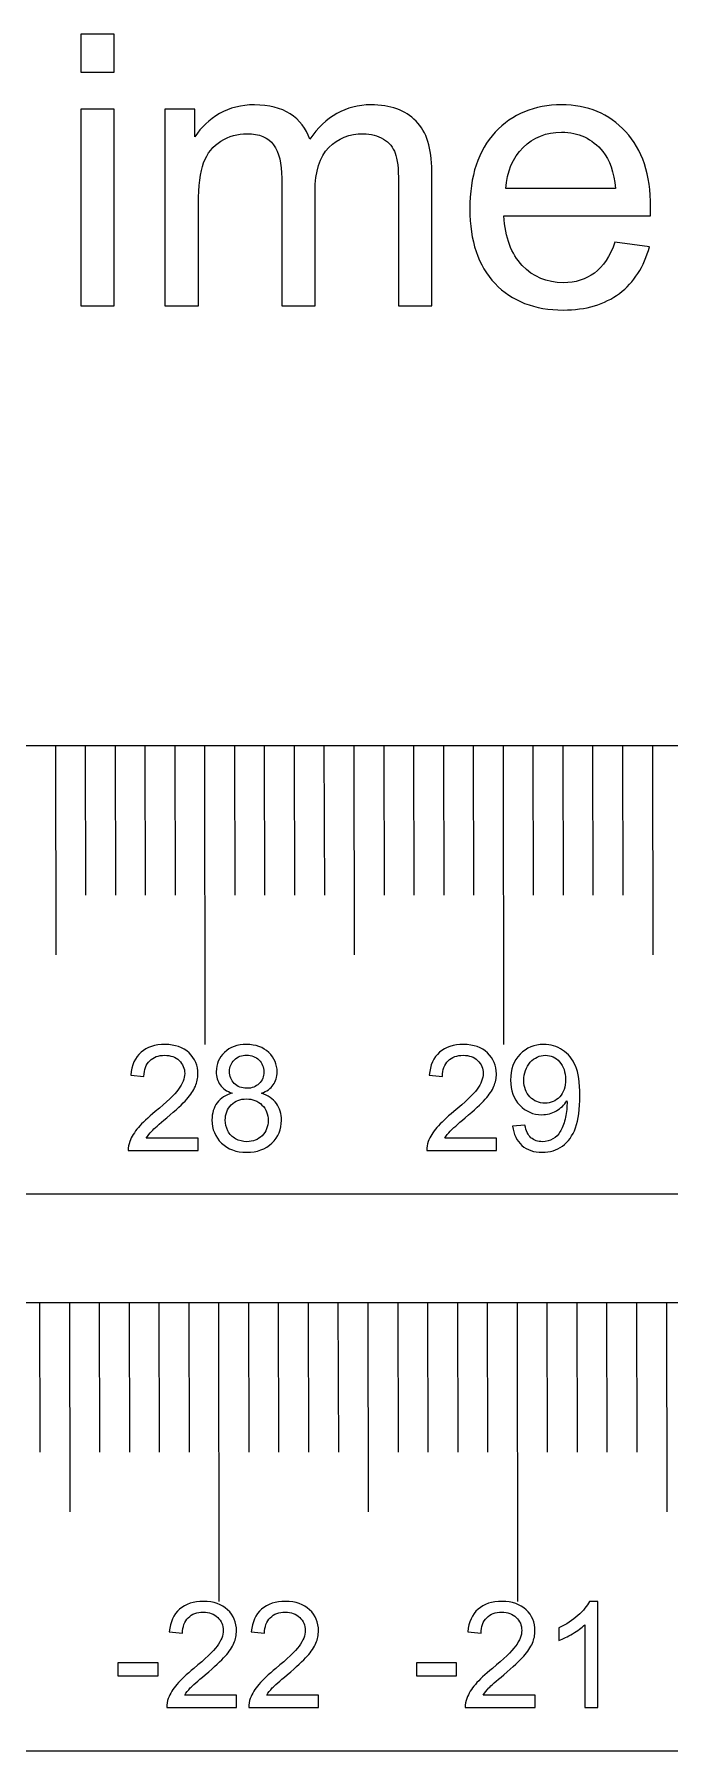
# Model space of a CAD drawing. Header units: millimetres. Extents: x -300 to 279, y -192 to 238.
# Drawn here: x 33.5 to 54.7, y -192 to -134.5 of the extents above; entities that cross this region are included whole.
import ezdxf

# ---------------------------------------------------------------- set-up
doc = ezdxf.new("R2010")
doc.units = ezdxf.units.MM
doc.layers.add('CAMADA_1', color=7, linetype='CONTINUOUS')

msp = doc.modelspace()

# ---------------------------------------------------------------- linework, layer by layer
at = {"layer": 'CAMADA_1', "color": 250}
for points, knots in [([(35.0208, -135.7993), (35.0208, -135.7993), (35.0208, -134.5293), (35.0208, -134.5293), (35.0208, -134.5293), (36.1384, -134.5293), (36.1384, -134.5293), (36.1384, -134.5293), (36.1384, -135.7993), (36.1384, -135.7993), (36.1384, -135.7993), (35.0208, -135.7993), (35.0208, -135.7993)], [0, 0, 0, 0, 0.25, 0.25, 0.25, 0.5, 0.5, 0.5, 0.75, 0.75, 0.75, 1, 1, 1, 1]), ([(35.0208, -143.6225), (35.0208, -143.6225), (35.0208, -137.0312), (35.0208, -137.0312), (35.0208, -137.0312), (36.1384, -137.0312), (36.1384, -137.0312), (36.1384, -137.0312), (36.1384, -143.6225), (36.1384, -143.6225), (36.1384, -143.6225), (35.0208, -143.6225), (35.0208, -143.6225)], [0, 0, 0, 0, 0.25, 0.25, 0.25, 0.5, 0.5, 0.5, 0.75, 0.75, 0.75, 1, 1, 1, 1]), ([(37.8423, -143.6225), (37.8423, -143.6225), (37.8423, -137.0312), (37.8423, -137.0312), (37.8423, -137.0312), (38.8456, -137.0312), (38.8456, -137.0312), (38.8456, -137.0312), (38.8456, -137.9625), (38.8456, -137.9625), (39.0509, -137.6408), (39.3261, -137.3804), (39.669, -137.1857), (40.0119, -136.9889), (40.4014, -136.8915), (40.8395, -136.8915), (41.3263, -136.8915), (41.7264, -136.9931), (42.0375, -137.1942), (42.3487, -137.3974), (42.5688, -137.6789), (42.6958, -138.043), (43.2208, -137.2746), (43.9002, -136.8915), (44.7384, -136.8915), (45.3946, -136.8915), (45.9005, -137.0714), (46.2518, -137.4334), (46.6053, -137.7953), (46.7831, -138.352), (46.7831, -139.1034), (46.7831, -139.1034), (46.7831, -143.6225), (46.7831, -143.6225), (46.7831, -143.6225), (45.6655, -143.6225), (45.6655, -143.6225), (45.6655, -143.6225), (45.6655, -139.4738), (45.6655, -139.4738), (45.6655, -139.0293), (45.6274, -138.7076), (45.5554, -138.5107), (45.4835, -138.3139), (45.3522, -138.1573), (45.1596, -138.0366), (44.9691, -137.916), (44.7448, -137.8567), (44.4886, -137.8567), (44.023, -137.8567), (43.6377, -138.0112), (43.3308, -138.3181), (43.0239, -138.6272), (42.8715, -139.1203), (42.8715, -139.7977), (42.8715, -139.7977), (42.8715, -143.6225), (42.8715, -143.6225), (42.8715, -143.6225), (41.7539, -143.6225), (41.7539, -143.6225), (41.7539, -143.6225), (41.7539, -139.3447), (41.7539, -139.3447), (41.7539, -138.8494), (41.6629, -138.4769), (41.4809, -138.2292), (41.2988, -137.9816), (41.0004, -137.8567), (40.5876, -137.8567), (40.2744, -137.8567), (39.9844, -137.9392), (39.7177, -138.1043), (39.451, -138.2694), (39.2584, -138.5107), (39.1377, -138.8304), (39.0192, -139.1479), (38.9599, -139.6072), (38.9599, -140.2062), (38.9599, -140.2062), (38.9599, -143.6225), (38.9599, -143.6225), (38.9599, -143.6225), (37.8423, -143.6225), (37.8423, -143.6225)], [0, 0, 0, 0, 0.0357143, 0.0357143, 0.0357143, 0.0714286, 0.0714286, 0.0714286, 0.1071429, 0.1071429, 0.1071429, 0.1428571, 0.1428571, 0.1428571, 0.1785714, 0.1785714, 0.1785714, 0.2142857, 0.2142857, 0.2142857, 0.25, 0.25, 0.25, 0.2857143, 0.2857143, 0.2857143, 0.3214286, 0.3214286, 0.3214286, 0.3571429, 0.3571429, 0.3571429, 0.3928571, 0.3928571, 0.3928571, 0.4285714, 0.4285714, 0.4285714, 0.4642857, 0.4642857, 0.4642857, 0.5, 0.5, 0.5, 0.5357143, 0.5357143, 0.5357143, 0.5714286, 0.5714286, 0.5714286, 0.6071429, 0.6071429, 0.6071429, 0.6428571, 0.6428571, 0.6428571, 0.6785714, 0.6785714, 0.6785714, 0.7142857, 0.7142857, 0.7142857, 0.75, 0.75, 0.75, 0.7857143, 0.7857143, 0.7857143, 0.8214286, 0.8214286, 0.8214286, 0.8571429, 0.8571429, 0.8571429, 0.8928571, 0.8928571, 0.8928571, 0.9285714, 0.9285714, 0.9285714, 0.9642857, 0.9642857, 0.9642857, 1, 1, 1, 1]), ([(52.9172, -141.4889), (52.9172, -141.4889), (54.0729, -141.6413), (54.0729, -141.6413), (53.893, -142.3123), (53.5564, -142.8351), (53.0654, -143.2055), (52.5743, -143.5759), (51.9478, -143.7622), (51.1837, -143.7622), (50.2227, -143.7622), (49.4607, -143.4659), (48.8977, -142.8732), (48.3346, -142.2826), (48.0531, -141.4508), (48.0531, -140.3819), (48.0531, -139.277), (48.3367, -138.4176), (48.9061, -137.808), (49.4755, -137.1963), (50.2142, -136.8915), (51.1223, -136.8915), (52.0007, -136.8915), (52.7182, -137.1899), (53.2749, -137.789), (53.8316, -138.388), (54.111, -139.2304), (54.111, -140.3163), (54.111, -140.3819), (54.1089, -140.4814), (54.1047, -140.6126), (54.1047, -140.6126), (49.1961, -140.6126), (49.1961, -140.6126), (49.2384, -141.3344), (49.4416, -141.8889), (49.8099, -142.2721), (50.1761, -142.6552), (50.6354, -142.8478), (51.1837, -142.8478), (51.5922, -142.8478), (51.9414, -142.7398), (52.2293, -142.5239), (52.5193, -142.308), (52.7479, -141.963), (52.9172, -141.4889)], [0, 0, 0, 0, 0.0666667, 0.0666667, 0.0666667, 0.1333333, 0.1333333, 0.1333333, 0.2, 0.2, 0.2, 0.2666667, 0.2666667, 0.2666667, 0.3333333, 0.3333333, 0.3333333, 0.4, 0.4, 0.4, 0.4666667, 0.4666667, 0.4666667, 0.5333333, 0.5333333, 0.5333333, 0.6, 0.6, 0.6, 0.6666667, 0.6666667, 0.6666667, 0.7333333, 0.7333333, 0.7333333, 0.8, 0.8, 0.8, 0.8666667, 0.8666667, 0.8666667, 0.9333333, 0.9333333, 0.9333333, 1, 1, 1, 1]), ([(49.2596, -139.6982), (49.2596, -139.6982), (52.9299, -139.6982), (52.9299, -139.6982), (52.8812, -139.1436), (52.7394, -138.7288), (52.5087, -138.4515), (52.1552, -138.0218), (51.6938, -137.8059), (51.1286, -137.8059), (50.6164, -137.8059), (50.1867, -137.9773), (49.8375, -138.3202), (49.4903, -138.6631), (49.2977, -139.1225), (49.2596, -139.6982)], [0, 0, 0, 0, 0.2, 0.2, 0.2, 0.4, 0.4, 0.4, 0.6, 0.6, 0.6, 0.8, 0.8, 0.8, 1, 1, 1, 1]), ([(-240.8244, -158.3605), (-240.8244, -158.3605), (259.1756, -158.3605), (259.1756, -158.3605), (259.1756, -158.3605), (259.1756, -173.3605), (259.1756, -173.3605), (259.1756, -173.3605), (-240.8244, -173.3605), (-240.8244, -173.3605), (-240.8244, -173.3605), (-240.8244, -158.3605), (-240.8244, -158.3605)], [0, 0, 0, 0, 0.25, 0.25, 0.25, 0.5, 0.5, 0.5, 0.75, 0.75, 0.75, 1, 1, 1, 1]), ([(38.9515, -171.4967), (38.9515, -171.4967), (38.9515, -171.9116), (38.9515, -171.9116), (38.9515, -171.9116), (36.6104, -171.9116), (36.6104, -171.9116), (36.6071, -171.8071), (36.6244, -171.7066), (36.6615, -171.6095), (36.7216, -171.4506), (36.8179, -171.2934), (36.9504, -171.1395), (37.0829, -170.9856), (37.2722, -170.8078), (37.5184, -170.6061), (37.9011, -170.2908), (38.1612, -170.0414), (38.2971, -169.857), (38.4337, -169.6726), (38.502, -169.4981), (38.502, -169.3335), (38.502, -169.1615), (38.4403, -169.0166), (38.3168, -168.898), (38.1933, -168.7803), (38.032, -168.7211), (37.8336, -168.7211), (37.6237, -168.7211), (37.4558, -168.7836), (37.3299, -168.9087), (37.2039, -169.033), (37.1405, -169.2059), (37.1389, -169.4273), (37.1389, -169.4273), (36.6944, -169.3829), (36.6944, -169.3829), (36.7248, -169.0503), (36.8401, -168.7968), (37.0393, -168.6223), (37.2393, -168.4478), (37.5068, -168.3605), (37.8435, -168.3605), (38.1826, -168.3605), (38.4518, -168.4544), (38.6494, -168.6429), (38.8477, -168.8314), (38.9465, -169.0651), (38.9465, -169.3434), (38.9465, -169.485), (38.9177, -169.6241), (38.8593, -169.7607), (38.8017, -169.8982), (38.7053, -170.0422), (38.5712, -170.1937), (38.4362, -170.3443), (38.2131, -170.5526), (37.902, -170.816), (37.641, -171.0349), (37.4731, -171.1831), (37.399, -171.2613), (37.3249, -171.3395), (37.264, -171.4177), (37.2154, -171.4967), (37.2154, -171.4967), (38.9515, -171.4967), (38.9515, -171.4967)], [0, 0, 0, 0, 0.0454545, 0.0454545, 0.0454545, 0.0909091, 0.0909091, 0.0909091, 0.1363636, 0.1363636, 0.1363636, 0.1818182, 0.1818182, 0.1818182, 0.2272727, 0.2272727, 0.2272727, 0.2727273, 0.2727273, 0.2727273, 0.3181818, 0.3181818, 0.3181818, 0.3636364, 0.3636364, 0.3636364, 0.4090909, 0.4090909, 0.4090909, 0.4545455, 0.4545455, 0.4545455, 0.5, 0.5, 0.5, 0.5454545, 0.5454545, 0.5454545, 0.5909091, 0.5909091, 0.5909091, 0.6363636, 0.6363636, 0.6363636, 0.6818182, 0.6818182, 0.6818182, 0.7272727, 0.7272727, 0.7272727, 0.7727273, 0.7727273, 0.7727273, 0.8181818, 0.8181818, 0.8181818, 0.8636364, 0.8636364, 0.8636364, 0.9090909, 0.9090909, 0.9090909, 0.9545455, 0.9545455, 0.9545455, 1, 1, 1, 1]), ([(40.0908, -169.9945), (39.9105, -169.9286), (39.7771, -169.834), (39.6899, -169.7121), (39.6034, -169.5895), (39.5598, -169.443), (39.5598, -169.2726), (39.5598, -169.0149), (39.652, -168.7993), (39.8364, -168.6239), (40.0216, -168.4486), (40.2669, -168.3605), (40.5739, -168.3605), (40.8818, -168.3605), (41.1304, -168.4503), (41.3181, -168.6297), (41.5057, -168.8091), (41.5996, -169.0273), (41.5996, -169.2849), (41.5996, -169.4487), (41.5568, -169.592), (41.4712, -169.713), (41.3856, -169.8348), (41.2555, -169.9286), (41.0802, -169.9945), (41.2967, -170.0653), (41.4605, -170.1789), (41.5732, -170.3369), (41.686, -170.4941), (41.7428, -170.6818), (41.7428, -170.9008), (41.7428, -171.2029), (41.6358, -171.4564), (41.4226, -171.6622), (41.2086, -171.868), (40.9279, -171.9709), (40.5797, -171.9709), (40.2315, -171.9709), (39.9508, -171.868), (39.7368, -171.6614), (39.5236, -171.4548), (39.4166, -171.1971), (39.4166, -170.8884), (39.4166, -170.6588), (39.475, -170.4661), (39.5919, -170.3114), (39.7088, -170.1558), (39.8751, -170.0505), (40.0908, -169.9945)], [0, 0, 0, 0, 0.0625, 0.0625, 0.0625, 0.125, 0.125, 0.125, 0.1875, 0.1875, 0.1875, 0.25, 0.25, 0.25, 0.3125, 0.3125, 0.3125, 0.375, 0.375, 0.375, 0.4375, 0.4375, 0.4375, 0.5, 0.5, 0.5, 0.5625, 0.5625, 0.5625, 0.625, 0.625, 0.625, 0.6875, 0.6875, 0.6875, 0.75, 0.75, 0.75, 0.8125, 0.8125, 0.8125, 0.875, 0.875, 0.875, 0.9375, 0.9375, 0.9375, 1, 1, 1, 1]), ([(48.9513, -171.4967), (48.9513, -171.4967), (48.9513, -171.9116), (48.9513, -171.9116), (48.9513, -171.9116), (46.6102, -171.9116), (46.6102, -171.9116), (46.6069, -171.8071), (46.6242, -171.7066), (46.6613, -171.6095), (46.7214, -171.4506), (46.8177, -171.2934), (46.9502, -171.1395), (47.0827, -170.9856), (47.272, -170.8078), (47.5182, -170.6061), (47.9009, -170.2908), (48.161, -170.0414), (48.2969, -169.857), (48.4335, -169.6726), (48.5018, -169.4981), (48.5018, -169.3335), (48.5018, -169.1615), (48.4401, -169.0166), (48.3166, -168.898), (48.1931, -168.7803), (48.0318, -168.7211), (47.8334, -168.7211), (47.6235, -168.7211), (47.4556, -168.7836), (47.3297, -168.9087), (47.2037, -169.033), (47.1403, -169.2059), (47.1387, -169.4273), (47.1387, -169.4273), (46.6942, -169.3829), (46.6942, -169.3829), (46.7246, -169.0503), (46.8399, -168.7968), (47.0391, -168.6223), (47.2391, -168.4478), (47.5066, -168.3605), (47.8433, -168.3605), (48.1824, -168.3605), (48.4516, -168.4544), (48.6492, -168.6429), (48.8475, -168.8314), (48.9463, -169.0651), (48.9463, -169.3434), (48.9463, -169.485), (48.9175, -169.6241), (48.8591, -169.7607), (48.8015, -169.8982), (48.7051, -170.0422), (48.571, -170.1937), (48.436, -170.3443), (48.2129, -170.5526), (47.9018, -170.816), (47.6408, -171.0349), (47.4729, -171.1831), (47.3988, -171.2613), (47.3247, -171.3395), (47.2638, -171.4177), (47.2152, -171.4967), (47.2152, -171.4967), (48.9513, -171.4967), (48.9513, -171.4967)], [0, 0, 0, 0, 0.0454545, 0.0454545, 0.0454545, 0.0909091, 0.0909091, 0.0909091, 0.1363636, 0.1363636, 0.1363636, 0.1818182, 0.1818182, 0.1818182, 0.2272727, 0.2272727, 0.2272727, 0.2727273, 0.2727273, 0.2727273, 0.3181818, 0.3181818, 0.3181818, 0.3636364, 0.3636364, 0.3636364, 0.4090909, 0.4090909, 0.4090909, 0.4545455, 0.4545455, 0.4545455, 0.5, 0.5, 0.5, 0.5454545, 0.5454545, 0.5454545, 0.5909091, 0.5909091, 0.5909091, 0.6363636, 0.6363636, 0.6363636, 0.6818182, 0.6818182, 0.6818182, 0.7272727, 0.7272727, 0.7272727, 0.7727273, 0.7727273, 0.7727273, 0.8181818, 0.8181818, 0.8181818, 0.8636364, 0.8636364, 0.8636364, 0.9090909, 0.9090909, 0.9090909, 0.9545455, 0.9545455, 0.9545455, 1, 1, 1, 1]), ([(49.4855, -171.0917), (49.4855, -171.0917), (49.9004, -171.0572), (49.9004, -171.0572), (49.9358, -171.2531), (50.0033, -171.3947), (50.1029, -171.4827), (50.2025, -171.5708), (50.3301, -171.6153), (50.4865, -171.6153), (50.6198, -171.6153), (50.7367, -171.5848), (50.838, -171.5231), (50.9392, -171.4622), (51.0215, -171.3807), (51.0849, -171.2778), (51.1483, -171.1757), (51.2018, -171.0374), (51.2454, -170.8637), (51.2891, -170.69), (51.3105, -170.5131), (51.3105, -170.3328), (51.3105, -170.3139), (51.3096, -170.2842), (51.308, -170.2455), (51.2216, -170.3838), (51.103, -170.4966), (50.9532, -170.5822), (50.8034, -170.6686), (50.6404, -170.7114), (50.4659, -170.7114), (50.1737, -170.7114), (49.9267, -170.6053), (49.7243, -170.3929), (49.5226, -170.1813), (49.4213, -169.9015), (49.4213, -169.5541), (49.4213, -169.1952), (49.5267, -168.9071), (49.7382, -168.6881), (49.949, -168.47), (50.2132, -168.3605), (50.5318, -168.3605), (50.7606, -168.3605), (50.9705, -168.4223), (51.1615, -168.5466), (51.3516, -168.67), (51.4957, -168.8462), (51.5944, -169.0758), (51.6932, -169.3047), (51.7426, -169.6364), (51.7426, -170.0702), (51.7426, -170.5221), (51.6941, -170.8818), (51.5961, -171.1494), (51.4981, -171.4177), (51.3516, -171.621), (51.1582, -171.761), (50.9647, -171.9009), (50.7384, -171.9709), (50.4783, -171.9709), (50.2017, -171.9709), (49.9761, -171.8943), (49.8008, -171.7404), (49.6263, -171.5865), (49.5209, -171.37), (49.4855, -171.0917)], [0, 0, 0, 0, 0.0454545, 0.0454545, 0.0454545, 0.0909091, 0.0909091, 0.0909091, 0.1363636, 0.1363636, 0.1363636, 0.1818182, 0.1818182, 0.1818182, 0.2272727, 0.2272727, 0.2272727, 0.2727273, 0.2727273, 0.2727273, 0.3181818, 0.3181818, 0.3181818, 0.3636364, 0.3636364, 0.3636364, 0.4090909, 0.4090909, 0.4090909, 0.4545455, 0.4545455, 0.4545455, 0.5, 0.5, 0.5, 0.5454545, 0.5454545, 0.5454545, 0.5909091, 0.5909091, 0.5909091, 0.6363636, 0.6363636, 0.6363636, 0.6818182, 0.6818182, 0.6818182, 0.7272727, 0.7272727, 0.7272727, 0.7727273, 0.7727273, 0.7727273, 0.8181818, 0.8181818, 0.8181818, 0.8636364, 0.8636364, 0.8636364, 0.9090909, 0.9090909, 0.9090909, 0.9545455, 0.9545455, 0.9545455, 1, 1, 1, 1]), ([(40.0043, -169.2569), (40.0043, -169.4249), (40.0578, -169.5615), (40.164, -169.6677), (40.271, -169.7739), (40.411, -169.8274), (40.5846, -169.8274), (40.7534, -169.8274), (40.89, -169.7747), (40.9962, -169.6693), (41.1024, -169.564), (41.1551, -169.4347), (41.1551, -169.2816), (41.1551, -169.1219), (41.1008, -168.9878), (40.9913, -168.8791), (40.8826, -168.7705), (40.7452, -168.7161), (40.5797, -168.7161), (40.4126, -168.7161), (40.2751, -168.7696), (40.1665, -168.8758), (40.0587, -168.982), (40.0043, -169.1088), (40.0043, -169.2569)], [0, 0, 0, 0, 0.125, 0.125, 0.125, 0.25, 0.25, 0.25, 0.375, 0.375, 0.375, 0.5, 0.5, 0.5, 0.625, 0.625, 0.625, 0.75, 0.75, 0.75, 0.875, 0.875, 0.875, 1, 1, 1, 1]), ([(51.2586, -169.5319), (51.2586, -169.2833), (51.1928, -169.0857), (51.061, -168.94), (50.9302, -168.7943), (50.7705, -168.7211), (50.5828, -168.7211), (50.3885, -168.7211), (50.2206, -168.7993), (50.079, -168.9565), (49.9366, -169.1137), (49.8658, -169.3179), (49.8658, -169.5681), (49.8658, -169.7928), (49.9333, -169.9756), (50.0675, -170.1155), (50.2025, -170.2562), (50.3704, -170.3262), (50.5705, -170.3262), (50.7713, -170.3262), (50.9359, -170.2562), (51.0652, -170.1155), (51.1944, -169.9756), (51.2586, -169.7805), (51.2586, -169.5319)], [0, 0, 0, 0, 0.125, 0.125, 0.125, 0.25, 0.25, 0.25, 0.375, 0.375, 0.375, 0.5, 0.5, 0.5, 0.625, 0.625, 0.625, 0.75, 0.75, 0.75, 0.875, 0.875, 0.875, 1, 1, 1, 1]), ([(39.8611, -170.8917), (39.8611, -171.016), (39.8899, -171.1354), (39.9475, -171.2514), (40.0051, -171.3667), (40.0924, -171.4564), (40.2093, -171.5198), (40.3254, -171.5832), (40.4505, -171.6153), (40.583, -171.6153), (40.7921, -171.6153), (40.9633, -171.5486), (41.0975, -171.4152), (41.2316, -171.2819), (41.2983, -171.1123), (41.2983, -170.9065), (41.2983, -170.6975), (41.2292, -170.5246), (41.0917, -170.3879), (40.9534, -170.2513), (40.7789, -170.183), (40.569, -170.183), (40.3632, -170.183), (40.1945, -170.2505), (40.0611, -170.3855), (39.9278, -170.5205), (39.8611, -170.6892), (39.8611, -170.8917)], [0, 0, 0, 0, 0.1111111, 0.1111111, 0.1111111, 0.2222222, 0.2222222, 0.2222222, 0.3333333, 0.3333333, 0.3333333, 0.4444444, 0.4444444, 0.4444444, 0.5555556, 0.5555556, 0.5555556, 0.6666667, 0.6666667, 0.6666667, 0.7777778, 0.7777778, 0.7777778, 0.8888889, 0.8888889, 0.8888889, 1, 1, 1, 1]), ([(-240.3555, -177.0107), (-240.3555, -177.0107), (259.6445, -177.0107), (259.6445, -177.0107), (259.6445, -177.0107), (259.6445, -192.0107), (259.6445, -192.0107), (259.6445, -192.0107), (-240.3555, -192.0107), (-240.3555, -192.0107), (-240.3555, -192.0107), (-240.3555, -177.0107), (-240.3555, -177.0107)], [0, 0, 0, 0, 0.25, 0.25, 0.25, 0.5, 0.5, 0.5, 0.75, 0.75, 0.75, 1, 1, 1, 1]), ([(40.2427, -190.1469), (40.2427, -190.1469), (40.2427, -190.5618), (40.2427, -190.5618), (40.2427, -190.5618), (37.9016, -190.5618), (37.9016, -190.5618), (37.8983, -190.4573), (37.9156, -190.3568), (37.9527, -190.2597), (38.0128, -190.1008), (38.1091, -189.9436), (38.2416, -189.7897), (38.3741, -189.6358), (38.5634, -189.458), (38.8096, -189.2563), (39.1923, -188.941), (39.4524, -188.6916), (39.5883, -188.5072), (39.7249, -188.3228), (39.7932, -188.1483), (39.7932, -187.9837), (39.7932, -187.8117), (39.7315, -187.6668), (39.608, -187.5482), (39.4845, -187.4305), (39.3232, -187.3713), (39.1248, -187.3713), (38.9149, -187.3713), (38.747, -187.4338), (38.6211, -187.5589), (38.4951, -187.6832), (38.4317, -187.8561), (38.4301, -188.0775), (38.4301, -188.0775), (37.9856, -188.0331), (37.9856, -188.0331), (38.016, -187.7005), (38.1313, -187.447), (38.3305, -187.2725), (38.5305, -187.098), (38.798, -187.0107), (39.1347, -187.0107), (39.4738, -187.0107), (39.743, -187.1046), (39.9406, -187.2931), (40.1389, -187.4816), (40.2377, -187.7153), (40.2377, -187.9936), (40.2377, -188.1352), (40.2089, -188.2743), (40.1505, -188.4109), (40.0929, -188.5484), (39.9965, -188.6924), (39.8624, -188.8439), (39.7274, -188.9945), (39.5043, -189.2028), (39.1932, -189.4662), (38.9322, -189.6851), (38.7643, -189.8333), (38.6902, -189.9115), (38.6161, -189.9897), (38.5552, -190.0679), (38.5066, -190.1469), (38.5066, -190.1469), (40.2427, -190.1469), (40.2427, -190.1469)], [0, 0, 0, 0, 0.0454545, 0.0454545, 0.0454545, 0.0909091, 0.0909091, 0.0909091, 0.1363636, 0.1363636, 0.1363636, 0.1818182, 0.1818182, 0.1818182, 0.2272727, 0.2272727, 0.2272727, 0.2727273, 0.2727273, 0.2727273, 0.3181818, 0.3181818, 0.3181818, 0.3636364, 0.3636364, 0.3636364, 0.4090909, 0.4090909, 0.4090909, 0.4545455, 0.4545455, 0.4545455, 0.5, 0.5, 0.5, 0.5454545, 0.5454545, 0.5454545, 0.5909091, 0.5909091, 0.5909091, 0.6363636, 0.6363636, 0.6363636, 0.6818182, 0.6818182, 0.6818182, 0.7272727, 0.7272727, 0.7272727, 0.7727273, 0.7727273, 0.7727273, 0.8181818, 0.8181818, 0.8181818, 0.8636364, 0.8636364, 0.8636364, 0.9090909, 0.9090909, 0.9090909, 0.9545455, 0.9545455, 0.9545455, 1, 1, 1, 1]), ([(42.9896, -190.1469), (42.9896, -190.1469), (42.9896, -190.5618), (42.9896, -190.5618), (42.9896, -190.5618), (40.6485, -190.5618), (40.6485, -190.5618), (40.6452, -190.4573), (40.6625, -190.3568), (40.6996, -190.2597), (40.7597, -190.1008), (40.856, -189.9436), (40.9885, -189.7897), (41.121, -189.6358), (41.3103, -189.458), (41.5565, -189.2563), (41.9392, -188.941), (42.1993, -188.6916), (42.3352, -188.5072), (42.4718, -188.3228), (42.5401, -188.1483), (42.5401, -187.9837), (42.5401, -187.8117), (42.4784, -187.6668), (42.3549, -187.5482), (42.2314, -187.4305), (42.0701, -187.3713), (41.8717, -187.3713), (41.6618, -187.3713), (41.4939, -187.4338), (41.368, -187.5589), (41.242, -187.6832), (41.1786, -187.8561), (41.177, -188.0775), (41.177, -188.0775), (40.7325, -188.0331), (40.7325, -188.0331), (40.7629, -187.7005), (40.8782, -187.447), (41.0774, -187.2725), (41.2774, -187.098), (41.5449, -187.0107), (41.8816, -187.0107), (42.2207, -187.0107), (42.4899, -187.1046), (42.6875, -187.2931), (42.8858, -187.4816), (42.9846, -187.7153), (42.9846, -187.9936), (42.9846, -188.1352), (42.9558, -188.2743), (42.8974, -188.4109), (42.8398, -188.5484), (42.7434, -188.6924), (42.6093, -188.8439), (42.4743, -188.9945), (42.2512, -189.2028), (41.9401, -189.4662), (41.6791, -189.6851), (41.5112, -189.8333), (41.4371, -189.9115), (41.363, -189.9897), (41.3021, -190.0679), (41.2535, -190.1469), (41.2535, -190.1469), (42.9896, -190.1469), (42.9896, -190.1469)], [0, 0, 0, 0, 0.0454545, 0.0454545, 0.0454545, 0.0909091, 0.0909091, 0.0909091, 0.1363636, 0.1363636, 0.1363636, 0.1818182, 0.1818182, 0.1818182, 0.2272727, 0.2272727, 0.2272727, 0.2727273, 0.2727273, 0.2727273, 0.3181818, 0.3181818, 0.3181818, 0.3636364, 0.3636364, 0.3636364, 0.4090909, 0.4090909, 0.4090909, 0.4545455, 0.4545455, 0.4545455, 0.5, 0.5, 0.5, 0.5454545, 0.5454545, 0.5454545, 0.5909091, 0.5909091, 0.5909091, 0.6363636, 0.6363636, 0.6363636, 0.6818182, 0.6818182, 0.6818182, 0.7272727, 0.7272727, 0.7272727, 0.7727273, 0.7727273, 0.7727273, 0.8181818, 0.8181818, 0.8181818, 0.8636364, 0.8636364, 0.8636364, 0.9090909, 0.9090909, 0.9090909, 0.9545455, 0.9545455, 0.9545455, 1, 1, 1, 1]), ([(50.2425, -190.1469), (50.2425, -190.1469), (50.2425, -190.5618), (50.2425, -190.5618), (50.2425, -190.5618), (47.9014, -190.5618), (47.9014, -190.5618), (47.8981, -190.4573), (47.9154, -190.3568), (47.9525, -190.2597), (48.0126, -190.1008), (48.1089, -189.9436), (48.2414, -189.7897), (48.3739, -189.6358), (48.5632, -189.458), (48.8094, -189.2563), (49.1921, -188.941), (49.4522, -188.6916), (49.5881, -188.5072), (49.7247, -188.3228), (49.793, -188.1483), (49.793, -187.9837), (49.793, -187.8117), (49.7313, -187.6668), (49.6078, -187.5482), (49.4843, -187.4305), (49.323, -187.3713), (49.1246, -187.3713), (48.9147, -187.3713), (48.7468, -187.4338), (48.6209, -187.5589), (48.4949, -187.6832), (48.4315, -187.8561), (48.4299, -188.0775), (48.4299, -188.0775), (47.9854, -188.0331), (47.9854, -188.0331), (48.0158, -187.7005), (48.1311, -187.447), (48.3303, -187.2725), (48.5303, -187.098), (48.7978, -187.0107), (49.1345, -187.0107), (49.4736, -187.0107), (49.7428, -187.1046), (49.9404, -187.2931), (50.1387, -187.4816), (50.2375, -187.7153), (50.2375, -187.9936), (50.2375, -188.1352), (50.2087, -188.2743), (50.1503, -188.4109), (50.0927, -188.5484), (49.9963, -188.6924), (49.8622, -188.8439), (49.7272, -188.9945), (49.5041, -189.2028), (49.193, -189.4662), (48.932, -189.6851), (48.7641, -189.8333), (48.69, -189.9115), (48.6159, -189.9897), (48.555, -190.0679), (48.5064, -190.1469), (48.5064, -190.1469), (50.2425, -190.1469), (50.2425, -190.1469)], [0, 0, 0, 0, 0.0454545, 0.0454545, 0.0454545, 0.0909091, 0.0909091, 0.0909091, 0.1363636, 0.1363636, 0.1363636, 0.1818182, 0.1818182, 0.1818182, 0.2272727, 0.2272727, 0.2272727, 0.2727273, 0.2727273, 0.2727273, 0.3181818, 0.3181818, 0.3181818, 0.3636364, 0.3636364, 0.3636364, 0.4090909, 0.4090909, 0.4090909, 0.4545455, 0.4545455, 0.4545455, 0.5, 0.5, 0.5, 0.5454545, 0.5454545, 0.5454545, 0.5909091, 0.5909091, 0.5909091, 0.6363636, 0.6363636, 0.6363636, 0.6818182, 0.6818182, 0.6818182, 0.7272727, 0.7272727, 0.7272727, 0.7727273, 0.7727273, 0.7727273, 0.8181818, 0.8181818, 0.8181818, 0.8636364, 0.8636364, 0.8636364, 0.9090909, 0.9090909, 0.9090909, 0.9545455, 0.9545455, 0.9545455, 1, 1, 1, 1]), ([(52.3424, -190.5618), (52.3424, -190.5618), (51.9077, -190.5618), (51.9077, -190.5618), (51.9077, -190.5618), (51.9077, -187.7944), (51.9077, -187.7944), (51.8032, -187.8948), (51.6657, -187.9944), (51.4962, -188.094), (51.3266, -188.1936), (51.1735, -188.2685), (51.0385, -188.3179), (51.0385, -188.3179), (51.0385, -187.8981), (51.0385, -187.8981), (51.2813, -187.7845), (51.4937, -187.6462), (51.6756, -187.4832), (51.8575, -187.3211), (51.9868, -187.1638), (52.0625, -187.0107), (52.0625, -187.0107), (52.3424, -187.0107), (52.3424, -187.0107), (52.3424, -187.0107), (52.3424, -190.5618), (52.3424, -190.5618)], [0, 0, 0, 0, 0.1111111, 0.1111111, 0.1111111, 0.2222222, 0.2222222, 0.2222222, 0.3333333, 0.3333333, 0.3333333, 0.4444444, 0.4444444, 0.4444444, 0.5555556, 0.5555556, 0.5555556, 0.6666667, 0.6666667, 0.6666667, 0.7777778, 0.7777778, 0.7777778, 0.8888889, 0.8888889, 0.8888889, 1, 1, 1, 1]), ([(36.2668, -189.4999), (36.2668, -189.4999), (36.2668, -189.0653), (36.2668, -189.0653), (36.2668, -189.0653), (37.6102, -189.0653), (37.6102, -189.0653), (37.6102, -189.0653), (37.6102, -189.4999), (37.6102, -189.4999), (37.6102, -189.4999), (36.2668, -189.4999), (36.2668, -189.4999)], [0, 0, 0, 0, 0.25, 0.25, 0.25, 0.5, 0.5, 0.5, 0.75, 0.75, 0.75, 1, 1, 1, 1]), ([(46.2666, -189.4999), (46.2666, -189.4999), (46.2666, -189.0653), (46.2666, -189.0653), (46.2666, -189.0653), (47.61, -189.0653), (47.61, -189.0653), (47.61, -189.0653), (47.61, -189.4999), (47.61, -189.4999), (47.61, -189.4999), (46.2666, -189.4999), (46.2666, -189.4999)], [0, 0, 0, 0, 0.25, 0.25, 0.25, 0.5, 0.5, 0.5, 0.75, 0.75, 0.75, 1, 1, 1, 1])]:
    msp.add_open_spline(points, degree=3, knots=knots, dxfattribs=at)
for points in [[(34.1691, -158.3605), (34.1691, -158.3605), (34.1809, -165.3605), (34.1809, -165.3605)], [(35.1691, -158.3605), (35.1691, -158.3605), (35.1809, -163.3605), (35.1809, -163.3605)], [(36.1691, -158.3605), (36.1691, -158.3605), (36.1809, -163.3605), (36.1809, -163.3605)], [(37.169, -158.3605), (37.169, -158.3605), (37.1808, -163.3605), (37.1808, -163.3605)], [(38.169, -158.3605), (38.169, -158.3605), (38.1808, -163.3605), (38.1808, -163.3605)], [(39.169, -158.3605), (39.169, -158.3605), (39.1808, -168.3605), (39.1808, -168.3605)], [(39.169, -158.3605), (39.169, -158.3605), (39.1808, -168.3605), (39.1808, -168.3605)], [(40.169, -158.3605), (40.169, -158.3605), (40.1808, -163.3605), (40.1808, -163.3605)], [(41.1689, -158.3605), (41.1689, -158.3605), (41.1807, -163.3605), (41.1807, -163.3605)], [(42.1689, -158.3605), (42.1689, -158.3605), (42.1807, -163.3605), (42.1807, -163.3605)], [(43.1689, -158.3605), (43.1689, -158.3605), (43.1807, -163.3605), (43.1807, -163.3605)], [(44.1689, -158.3605), (44.1689, -158.3605), (44.1807, -165.3605), (44.1807, -165.3605)], [(45.1689, -158.3605), (45.1689, -158.3605), (45.1807, -163.3605), (45.1807, -163.3605)], [(46.1688, -158.3605), (46.1688, -158.3605), (46.1806, -163.3605), (46.1806, -163.3605)], [(47.1688, -158.3605), (47.1688, -158.3605), (47.1806, -163.3605), (47.1806, -163.3605)], [(48.1688, -158.3605), (48.1688, -158.3605), (48.1806, -163.3605), (48.1806, -163.3605)], [(49.1688, -158.3605), (49.1688, -158.3605), (49.1806, -168.3605), (49.1806, -168.3605)], [(49.1688, -158.3605), (49.1688, -158.3605), (49.1806, -168.3605), (49.1806, -168.3605)], [(50.1687, -158.3605), (50.1687, -158.3605), (50.1805, -163.3605), (50.1805, -163.3605)], [(51.1687, -158.3605), (51.1687, -158.3605), (51.1805, -163.3605), (51.1805, -163.3605)], [(52.1687, -158.3605), (52.1687, -158.3605), (52.1805, -163.3605), (52.1805, -163.3605)], [(53.1687, -158.3605), (53.1687, -158.3605), (53.1805, -163.3605), (53.1805, -163.3605)], [(54.1686, -158.3605), (54.1686, -158.3605), (54.1804, -165.3605), (54.1804, -165.3605)], [(33.638, -177.0107), (33.638, -177.0107), (33.6498, -182.0107), (33.6498, -182.0107)], [(34.638, -177.0107), (34.638, -177.0107), (34.6498, -184.0107), (34.6498, -184.0107)], [(35.638, -177.0107), (35.638, -177.0107), (35.6498, -182.0107), (35.6498, -182.0107)], [(36.638, -177.0107), (36.638, -177.0107), (36.6498, -182.0107), (36.6498, -182.0107)], [(37.6379, -177.0107), (37.6379, -177.0107), (37.6497, -182.0107), (37.6497, -182.0107)], [(38.6379, -177.0107), (38.6379, -177.0107), (38.6497, -182.0107), (38.6497, -182.0107)], [(39.6379, -177.0107), (39.6379, -177.0107), (39.6497, -187.0107), (39.6497, -187.0107)], [(39.6379, -177.0107), (39.6379, -177.0107), (39.6497, -187.0107), (39.6497, -187.0107)], [(40.6379, -177.0107), (40.6379, -177.0107), (40.6497, -182.0107), (40.6497, -182.0107)], [(41.6378, -177.0107), (41.6378, -177.0107), (41.6496, -182.0107), (41.6496, -182.0107)], [(42.6378, -177.0107), (42.6378, -177.0107), (42.6496, -182.0107), (42.6496, -182.0107)], [(43.6378, -177.0107), (43.6378, -177.0107), (43.6496, -182.0107), (43.6496, -182.0107)], [(44.6378, -177.0107), (44.6378, -177.0107), (44.6496, -184.0107), (44.6496, -184.0107)], [(45.6378, -177.0107), (45.6378, -177.0107), (45.6496, -182.0107), (45.6496, -182.0107)], [(46.6377, -177.0107), (46.6377, -177.0107), (46.6495, -182.0107), (46.6495, -182.0107)], [(47.6377, -177.0107), (47.6377, -177.0107), (47.6495, -182.0107), (47.6495, -182.0107)], [(48.6377, -177.0107), (48.6377, -177.0107), (48.6495, -182.0107), (48.6495, -182.0107)], [(49.6377, -177.0107), (49.6377, -177.0107), (49.6495, -187.0107), (49.6495, -187.0107)], [(49.6377, -177.0107), (49.6377, -177.0107), (49.6495, -187.0107), (49.6495, -187.0107)], [(50.6376, -177.0107), (50.6376, -177.0107), (50.6494, -182.0107), (50.6494, -182.0107)], [(51.6376, -177.0107), (51.6376, -177.0107), (51.6494, -182.0107), (51.6494, -182.0107)], [(52.6376, -177.0107), (52.6376, -177.0107), (52.6494, -182.0107), (52.6494, -182.0107)], [(53.6376, -177.0107), (53.6376, -177.0107), (53.6494, -182.0107), (53.6494, -182.0107)], [(54.6375, -177.0107), (54.6375, -177.0107), (54.6493, -184.0107), (54.6493, -184.0107)]]:
    msp.add_open_spline(points, degree=3, dxfattribs=at)

doc.saveas('drawing.dxf')
